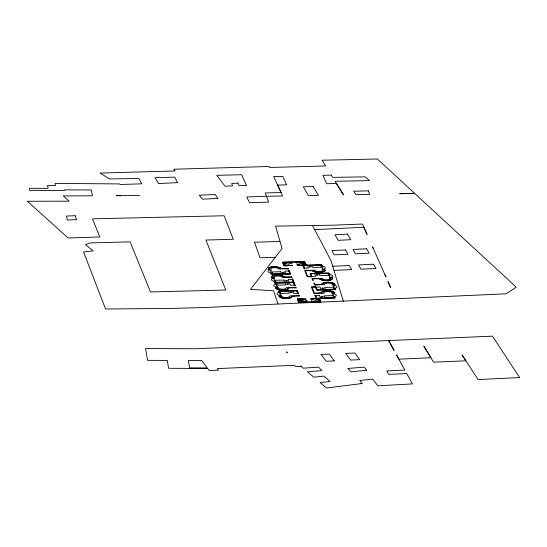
<?xml version="1.0" encoding="UTF-8"?>
<svg xmlns="http://www.w3.org/2000/svg" width="547" height="547" viewBox="0 0 547 547"><rect width="100%" height="100%" fill="white"/><g stroke="black" fill="none" stroke-linecap="round" stroke-linejoin="round"><path stroke-width="0.82" d="M274.785 283.093C276.126 285.096 274.71 282.977 275.77 282.881L293.322 282.471L294.881 285.643L295.407 285.63L294.17 282.573M293.91 281.972L292.686 278.881L292.16 278.895L293.377 281.924L292.918 282.108M306.108 265.117L304.809 261.863M335.892 289.329C334.62 287.257 335.92 289.329 334.901 289.459L317.281 289.958L316.145 287.134L320.098 287.031L321.233 289.855M278.156 291.277C279.455 293.486 278.061 291.291 279.12 291.202L296.672 290.785L298.231 293.958L298.758 293.944L297.294 290.32L296.563 290.587M310.122 273.644L311.195 276.604L307.729 276.584L305.335 270.608M321.868 283.886L321.718 284.481L314.983 284.7L314.306 283.018L313.78 283.031L314.634 285.151L322.217 284.584M321.875 283.886L323.933 282.69M278.074 304.023L206.041 307.482L171.881 308.405L105.544 309.014L83.575 251.962L93.079 250.902L85.544 244.653L90.029 242.943L130.104 241.822L150.487 291.961L225.767 290.013L205.918 240.037L233.268 239.271L224.092 215.757L92.498 218.834L99.786 236.954L68.095 237.979L27.35 201.269L69.148 201.18L63.288 195.935L92.409 195.785L91.424 189.98L64.696 189.857L64.806 190.534L29.791 190.363L29.442 188.318L48.061 188.4L47.575 185.454L55.459 185.488L55.144 183.389L119.308 183.922L120.319 184.51L141.755 183.819L138.829 178.486L109.448 178.944L100.067 173.057L175.122 170.958L173.809 169.221L269.213 166.5L269.644 167.471L325.636 165.96L322.08 160.223L377.396 158.999L516.286 287.196L505.968 293.814L278.074 304.023L273.616 290.772L250.492 289.377L282.047 248.591L275.579 226.137L332.35 225.207L362.456 224.051L367.058 234.451L363.858 227.251L314.655 229.665L312.494 225.542M320.802 301.828L319.551 298.477M271.791 276.454L271.394 277.274L271.825 277.828M271.791 276.447L272.857 275.804M320.768 301.862L298.628 302.327M275.599 287.736L277.165 287.681M288.454 287.763L296.036 287.196L296.33 287.92L288.953 287.866L287.989 289.151M278.949 296.057L280.515 296.002M291.804 296.084L299.387 295.517L299.612 296.077L299.038 295.961M335.031 284.631L333.67 284.98M334.47 293.021L332.904 293.076M283.353 262.416L291.298 262.239M292.549 265.466L284.495 265.705L287.387 265.746M311.434 286.997L315.797 286.703L317.021 289.739L317.616 289.889M300.645 298.792L297.883 298.942L306.142 299.072L298.621 299.12L299.811 302.067L306.744 301.896L306.183 300.494L306.71 300.488L307.311 301.978M310.812 298.662L311.011 298.614C315.892 297.322 317.944 300.953 314.669 295.134L315.195 295.12L316.754 298.293L334.299 297.876C335.106 297.547 334.422 295.797 335.133 297.91M307.243 302.053L299.619 302.265C296.631 295.045 297.219 301.992 299.578 302.361L319.933 301.848C322.251 301.841 315.858 294.334 320.043 301.657M319.974 301.732L312.132 301.917L311.954 301.623L319.475 301.575L318.286 298.628L311.352 298.799L311.913 300.194L311.387 300.207L310.785 298.717M324.316 271.442L325.164 270.676L325.212 269.903L323.407 269.404M291.339 297.472L292.303 296.187L298.812 296.009M280.461 296.098L279.483 296.187A6.161 2.181 1.7 0 0 286.095 298.279A6.161 2.181 1.7 0 0 291.763 296.159M287.989 289.158L285.684 289.903M324.309 271.449L322.005 272.194M291.339 297.472L290.553 297.821M321.574 293.021L314.033 293.561L311.407 287.052M272.864 275.804L274.478 275.332M310.286 273.541L328.569 272.987M290.546 297.828L288.843 298.259M303.059 265.288L302.71 265.336L303.982 268.611L304.508 268.598L303.551 265.404L321.096 264.953L322.498 265.917L322.176 265.11M293.575 282.211L294.047 282.464M278.416 291.113L278.82 291.025M333.643 284.529L334.538 284.474A6.161 2.181 1.7 0 0 327.926 282.382A6.161 2.181 1.7 0 0 322.265 284.502M323.94 282.69L324.986 282.443M270.594 267.134L268.522 268.057L268.105 269.268M290.142 273.917L290.799 274.184L289.336 270.56L288.809 270.574L289.766 273.767L272.221 274.218L270.854 273.261L271.23 274.163M334.928 297.992L334.504 298.06M270.601 267.134L271.312 266.977M303.209 265.247L297.452 265.357L296.727 263.798L297.253 263.784L297.814 265.179L304.754 265.008L303.564 262.061L296.064 262.15L303.749 261.863C307.899 270.45 305.732 261.958 303.797 261.767L283.435 262.273C281.322 262.184 287.305 269.815 283.332 262.471M324.2 290.895L321.868 291.736L321.116 292.898L314.381 293.117L311.975 287.134L314.566 287.066M274.485 275.332L275.244 275.203M271.326 266.977L272.714 266.792M321.998 272.194L319.106 272.447M325 282.437L325.568 282.348M285.671 289.903L282.785 290.156M324.398 290.854L327.728 290.614M288.83 298.259L288.248 298.341M275.257 275.203L276.269 275.093M325.581 282.348L328.323 282.197M288.242 298.341L285.26 298.457M272.721 266.792L274.649 266.731M289.835 273.965L272.351 274.409M311.058 273.603L310.6 273.808L311.811 276.816L307.291 276.734M276.283 275.093L276.693 275.066M332.74 266.232L333.95 270.416L351.721 269.589L349.314 265.562L332.74 266.232L330.894 260.351L314.655 229.665M276.707 275.066L277.131 275.052M314.58 287.066L315.359 286.943L316.522 289.801M278.956 291.018L296.426 290.58M280.002 241.48L254.458 242.212L260.037 257.719L275.114 257.528M306.108 265.131L320.966 264.762M290.806 276.85L284.577 277.008L282.279 275.681M284.577 277.192L292.057 277.308L291.763 276.591L291.353 276.885M271.845 277.828L273.302 278.102L273.172 277.767M334.983 289.65L317.492 290.081M319.516 298.436L334.381 298.067M277.138 275.052L279.093 275.107M326.627 280.659C328.446 280.474 332.713 280.597 332.439 277.972M287.544 268.529L280.98 268.406M269.329 269.302L269.692 269.356M305.78 270.642L312.344 270.765M284.543 277.192L284.16 277.124M272.68 277.616L273.138 277.726M326.614 280.666L324.665 280.584M120.819 195.635L116.135 195.655L139.512 195.539M319.099 272.447L318.669 272.44M282.772 290.156L278.252 289.575M321.089 264.762L321.465 264.789M274.662 266.731L278.922 267.36M287.578 268.529L287.954 268.563M305.746 270.642L305.37 270.608M318.662 272.44L314.573 271.866M272.228 274.409L271.852 274.382M312.973 278.861L319.393 278.703L320.125 279.346M328.337 282.197L330.894 282.43M327.735 290.614L330.894 290.956M285.247 298.45L281.958 297.992M279.107 275.107L279.524 275.141M324.651 280.584L324.234 280.543M317.356 290.074L316.665 289.896M279.538 275.148L279.948 275.196M324.227 280.543L323.202 280.392M312.734 278.84L313.294 280.502L312.768 280.515L311.92 278.402L319.776 278.567M279.961 275.196L280.365 275.25M280.379 275.25L280.973 275.36M287.989 268.563L288.481 268.427L288.707 268.994L280.761 268.775M330.908 282.43L332.419 282.772M323.188 280.385L322.614 280.269M280.98 275.36L281.917 275.579M328.897 273.035L329.8 274.136L328.453 273.172L310.675 273.555L311.811 276.379L315.763 276.283L314.628 273.459M330.901 290.963L333.451 291.852M322.6 280.269L320.132 279.353M323.667 269.828L324.658 269.856A6.161 2.181 1.7 0 1 319.851 272.235A6.161 2.181 1.7 0 1 312.604 270.437M281.951 297.985L280.214 297.363M330.921 278.033L331.961 278.074A6.161 2.181 1.7 0 1 327.154 280.454A6.161 2.181 1.7 0 1 319.906 278.655L319.804 278.58M332.603 282.826L333.533 283.175M278.929 267.36L279.859 267.709M314.224 271.756L313.465 271.462M277.897 289.466L277.138 289.172M332.419 277.944L330.689 277.616L330.798 277.944M323.592 269.801L323.366 269.384M268.215 269.452L269.951 269.78M313.452 271.462L312.522 270.915M333.54 283.175L334.053 283.435M279.866 267.709L280.379 267.968M277.131 289.172L276.194 288.625M280.208 297.356L278.949 296.18M334.06 283.442L334.477 283.715M333.458 291.859L333.964 292.207M280.385 267.975L280.891 268.324M312.569 270.403L304.617 270.177L307.236 276.693M284.112 277.097L284.132 277.11A6.161 2.181 1.7 0 0 276.823 275.257A6.161 2.181 1.7 0 0 272.016 277.637M304.782 261.828L282.854 262.157L282.525 262.451L283.797 265.61M274.594 282.491L274.17 281.568L275.524 282.539L293.295 282.156L292.16 279.326L288.207 279.428L289.342 282.252M283.872 265.705L287.407 265.774M333.971 292.214L334.49 292.973M334.655 283.866L335.092 284.556M275.873 288.324L275.585 287.79M298.546 302.231L297.288 298.942L300.686 298.73M373.225 248.317L372.555 246.841L385.943 277.014L384.944 274.703M291.319 262.266L291.92 263.757L291.394 263.77L290.833 262.375L283.893 262.546L285.083 265.5L292.583 265.404M289.199 265.363L288.631 263.955L284.679 264.051L285.247 265.466M275.168 280.515L275.572 281.527A5.19 1.832 1.7 0 1 271.456 279.886A5.19 1.832 1.7 0 1 274.163 278.067L274.587 279.086A2.653 0.937 1.7 0 0 275.168 280.515M343.352 301.342L333.95 270.416M321.663 292.918A6.161 2.181 1.7 0 1 327.325 290.799A6.161 2.181 1.7 0 1 333.937 292.891M288.413 287.838A6.161 2.181 1.7 0 1 282.744 289.965A6.161 2.181 1.7 0 1 276.132 287.866M268.666 269.315A6.161 2.181 1.7 0 1 273.473 266.936A6.161 2.181 1.7 0 1 280.72 268.734M270.833 269.753L270.813 269.753A5.19 1.832 1.7 0 0 268.105 271.565A5.19 1.832 1.7 0 0 272.208 273.213L271.818 272.194A2.653 0.937 1.7 0 1 271.244 270.765L270.833 269.753M322.511 269.418L322.08 268.406A2.653 0.937 1.7 0 0 321.506 266.977L321.116 265.958A5.19 1.832 1.7 0 1 325.219 267.606A5.19 1.832 1.7 0 1 322.511 269.418M276.515 283.872L276.502 283.879A5.19 1.832 1.7 0 0 273.794 285.691A5.19 1.832 1.7 0 0 277.897 287.332L277.507 286.32A2.653 0.937 1.7 0 1 276.932 284.891L276.515 283.872M329.807 277.637L329.383 276.625A2.653 0.937 1.7 0 0 328.809 275.196L328.419 274.177A5.19 1.832 1.7 0 1 332.521 275.825A5.19 1.832 1.7 0 1 329.807 277.637M279.866 292.194L279.852 292.194A5.19 1.832 1.7 0 0 277.144 294.012A5.19 1.832 1.7 0 0 281.247 295.653L280.85 294.642A2.653 0.937 1.7 0 1 280.283 293.213L279.866 292.194M334.169 288.467L333.745 287.455A2.653 0.937 1.7 0 0 333.164 286.026L332.781 285.008A5.19 1.832 1.7 0 1 336.884 286.655A5.19 1.832 1.7 0 1 334.169 288.467M333.567 296.884L333.144 295.872A2.653 0.937 1.7 0 0 332.562 294.443L332.179 293.424A5.19 1.832 1.7 0 1 336.282 295.072A5.19 1.832 1.7 0 1 333.567 296.884M360.897 383.666L326.566 388.001L320.111 382.551L330.053 381.457L323.838 376.083L313.814 377.198L307.421 371.796L321.93 370.599L318.545 367.14L303.147 368.172L300.953 366.018L301.199 366.271L295.763 366.572L294.409 365.307L217.227 368.589L218.444 370.134L209.289 370.606L207.669 368.466L168.626 368.295L167.286 360.425L147.615 360.336L145.577 348.528L195.354 348.774L492.457 336.159L519.65 377.574L478.064 379.563L462.03 354.853L465.9 360.822L433.586 362.148L423.85 346.176L430.892 357.731L398.879 359.167L396.513 354.9L404.848 370.08L386.873 370.934L388.691 374.353L406.79 373.587L412.445 383.891L377.833 385.833L372.739 379.153L359.769 380.473L362.271 383.509L360.897 383.666M366.579 370.264L351.078 371.864L347.755 368.466L364.261 367.119L366.579 370.264M237.938 183.088L231.716 183.45L232.543 185.912L225.063 186.206L216.844 175.341L241.63 174.732L246.519 185.59L239.101 185.645L237.938 183.088M373.423 264.187L358.476 264.967L361.027 269.192L376.008 268.529L373.423 264.187M359.632 359.646L350.695 360.097L345.636 353.403L354.948 353.027L359.632 359.646M177.481 182.65L158.541 183.553L155.095 177.666L174.808 177.132L177.481 182.65M217.884 198.445L202.349 199.183L199.299 195.211L215.244 194.5L217.884 198.445M347.509 234.137L334.983 234.725L338.162 240.304L350.689 239.716L347.509 234.137M366.695 248.817L353.034 249.453L355.495 253.842L369.163 253.206L366.695 248.817M345.574 249.972L331.844 250.54L334.149 254.84L347.878 254.266L345.574 249.972M75.103 215.723L66.351 216.065L67.493 220.01L76.601 219.696L75.103 215.723M334.251 360.911L326.115 361.225L321.055 354.388L329.39 354.135L334.251 360.911M266.71 196.257L246.697 196.968L249.569 202.711L268.591 202.075L265.281 192.961L281.049 192.551L273.698 176.449L282.813 176.435L286.614 184.831L277.657 185.064L282.614 196.004L266.71 196.257M331.277 175.088L322.901 175.361L326.696 183.744L336.446 183.484L343.502 194.923L335.072 181.262L369.581 180.619L365.266 176.866L332.665 177.365L331.277 175.088M313.103 186.527L303.312 186.78L308.412 195.539L318.45 195.361L313.103 186.527M303.4 262.095L299.448 262.191L300.016 263.606L303.968 263.504L303.4 262.095M290.272 262.533L288.871 262.567L289.151 263.271L290.56 263.237L290.272 262.533M299.489 264.283L298.088 264.317L298.375 265.028L299.777 264.987L299.489 264.283M307.325 265.24L303.373 265.336L304.515 268.16L308.467 268.064L307.325 265.24M320.638 265.261L311.858 265.48L312.652 267.442L321.431 267.223L320.638 265.261M270.786 269.199L268.372 269.261A6.434 2.277 1.7 0 1 273.821 266.827A6.434 2.277 1.7 0 1 281.103 268.946L278.69 269.001A3.993 1.409 1.7 0 0 274.17 267.688A3.993 1.409 1.7 0 0 270.786 269.199M314.634 270.17L312.221 270.225A6.434 2.277 1.7 0 0 319.503 272.344A6.434 2.277 1.7 0 0 324.952 269.91L322.539 269.972A3.993 1.409 1.7 0 1 319.154 271.483A3.993 1.409 1.7 0 1 314.634 270.17M288.809 271.011L284.857 271.107L285.999 273.931L289.944 273.835L288.809 271.011M280.673 271.729L271.893 271.948L272.686 273.91L281.466 273.691L280.673 271.729M327.94 273.479L319.161 273.698L319.947 275.661L328.733 275.442L327.94 273.479M274.136 277.52L271.722 277.582A6.434 2.277 1.7 0 1 277.172 275.148A6.434 2.277 1.7 0 1 284.454 277.261L282.04 277.322A3.993 1.409 1.7 0 0 277.52 276.009A3.993 1.409 1.7 0 0 274.136 277.52M321.937 278.389L319.516 278.45A6.434 2.277 1.7 0 0 326.798 280.563A6.434 2.277 1.7 0 0 332.248 278.129L329.834 278.191A3.993 1.409 1.7 0 1 326.456 279.702A3.993 1.409 1.7 0 1 321.937 278.389M284.023 280.043L275.244 280.262L276.03 282.225L284.816 282.006L284.023 280.043M293.39 282.389L289.438 282.484L290.58 285.315L294.532 285.213L293.39 282.389M285.192 282.949L276.413 283.168L277.199 285.131L285.985 284.912L285.192 282.949M324.46 284.666L322.046 284.727A6.434 2.277 1.7 0 1 327.496 282.293A6.434 2.277 1.7 0 1 334.778 284.406L332.364 284.467A3.993 1.409 1.7 0 0 327.844 283.155A3.993 1.409 1.7 0 0 324.46 284.666M278.307 287.879L275.893 287.941A6.434 2.277 1.7 0 0 283.175 290.054A6.434 2.277 1.7 0 0 288.625 287.619L286.211 287.681A3.993 1.409 1.7 0 1 282.826 289.192A3.993 1.409 1.7 0 1 278.307 287.879M333.472 287.216L324.692 287.435L325.479 289.397L334.258 289.178L333.472 287.216M296.741 290.71L292.789 290.806L293.93 293.63L297.876 293.534L296.741 290.71M288.542 291.271L279.763 291.489L280.549 293.452L289.329 293.233L288.542 291.271M323.858 293.083L321.445 293.144A6.434 2.277 1.7 0 1 326.894 290.71A6.434 2.277 1.7 0 1 334.176 292.823L331.762 292.884A3.993 1.409 1.7 0 0 327.243 291.572A3.993 1.409 1.7 0 0 323.858 293.083M281.657 296.194L279.243 296.255A6.434 2.277 1.7 0 0 286.525 298.375A6.434 2.277 1.7 0 0 291.975 295.941L289.561 295.995A3.993 1.409 1.7 0 1 286.177 297.506A3.993 1.409 1.7 0 1 281.657 296.194M319.496 295.448L315.544 295.551L316.679 298.375L320.631 298.272L319.496 295.448M332.87 295.633L324.091 295.852L324.877 297.814L333.656 297.595L332.87 295.633M302.758 299.045L298.806 299.141L299.38 300.556L303.332 300.46L302.758 299.045M313.431 298.888L312.022 298.922L312.31 299.633L313.711 299.599L313.431 298.888M318.716 300.139L314.771 300.235L315.339 301.65L319.291 301.547L318.716 300.139M305.787 301.062L304.385 301.096L304.672 301.8L306.074 301.766L305.787 301.062M368.404 190.869L353.724 191.218L356.035 194.65L369.663 194.342L368.404 190.869M414.161 193.358L399.789 193.686L414.161 193.358M201.699 360.569L188.339 360.521L189.618 367.871L207.279 367.946L201.699 360.569M287.175 352.548L286.669 351.974L287.175 352.548M391.173 345.116L388.575 340.432L394.127 350.552L391.173 345.116M390.565 287.421L388.014 281.705L390.565 287.421M287.271 284.283A1.019 0.362 1.7 0 0 288.85 284.037A1.019 0.362 1.7 0 0 287.366 283.661A1.019 0.362 1.7 0 0 287.271 284.283M290.621 292.597A1.019 0.362 1.7 0 0 292.201 292.358A1.019 0.362 1.7 0 0 290.717 291.975A1.019 0.362 1.7 0 0 290.621 292.597M322.286 288.638A1.019 0.362 1.7 0 0 323.858 288.399A1.019 0.362 1.7 0 0 322.381 288.016A1.019 0.362 1.7 0 0 322.286 288.638M321.684 297.055A1.019 0.362 1.7 0 0 323.256 296.816A1.019 0.362 1.7 0 0 321.78 296.433A1.019 0.362 1.7 0 0 321.684 297.055M286.013 281.144A1.019 0.362 1.7 0 0 287.585 280.898A1.019 0.362 1.7 0 0 286.102 280.522A1.019 0.362 1.7 0 0 286.013 281.144M282.662 272.823A1.019 0.362 1.7 0 0 284.235 272.584A1.019 0.362 1.7 0 0 282.751 272.201A1.019 0.362 1.7 0 0 282.662 272.823M316.85 275.141A1.019 0.362 1.7 0 0 318.422 274.902A1.019 0.362 1.7 0 0 316.945 274.519A1.019 0.362 1.7 0 0 316.85 275.141M309.547 266.922A1.019 0.362 1.7 0 0 311.127 266.683A1.019 0.362 1.7 0 0 309.643 266.3A1.019 0.362 1.7 0 0 309.547 266.922M316.481 299.476A0.978 0.342 1.7 0 0 317.985 299.243A0.978 0.342 1.7 0 0 316.569 298.881A0.978 0.342 1.7 0 0 316.481 299.476M300.556 301.773A0.978 0.342 1.7 0 0 302.06 301.541A0.978 0.342 1.7 0 0 300.645 301.178A0.978 0.342 1.7 0 0 300.556 301.773M302.512 264.789A0.978 0.342 1.7 0 0 304.016 264.557A0.978 0.342 1.7 0 0 302.6 264.194A0.978 0.342 1.7 0 0 302.512 264.789M285.069 263.319A0.978 0.342 1.7 0 0 286.573 263.086A0.978 0.342 1.7 0 0 285.158 262.724A0.978 0.342 1.7 0 0 285.069 263.319"/></g></svg>
